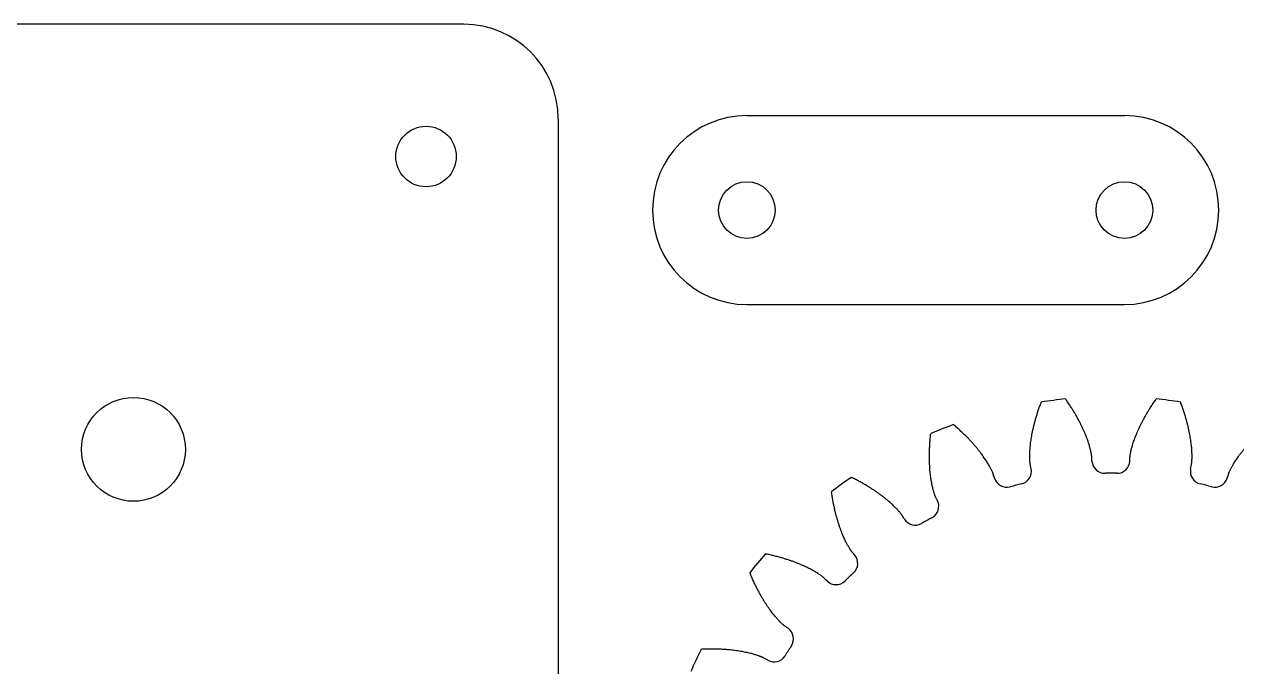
# Model space of a CAD drawing. Extents: x 0.1 to 34, y 0 to 22.
# Drawn here: x 5.2 to 7.729, y 17.255 to 18.594 of the extents above; entities that cross this region are included whole.
import ezdxf

# ---------------------------------------------------------------- set-up
doc = ezdxf.new("R2010")
doc.units = 0
doc.header["$LTSCALE"] = 0.5
doc.header["$MEASUREMENT"] = 0
doc.layers.add('VISIBLE', color=7, linetype='CONTINUOUS')

msp = doc.modelspace()

# ---------------------------------------------------------------- linework, layer by layer
at = {"layer": 'VISIBLE'}
for p, q in [((6.117017672310364, 18.59398262138265), (2.967411373097765, 18.59398262138265)), ((6.313868066011151, 18.39713222768186), (6.313868066011151, 17.01917947177635)), ((6.707568853412726, 18.40368325859824), (7.494970428215876, 18.40368325859824)), ((6.707568853412726, 18.00998247119666), (7.494970428215876, 18.00998247119666))]:
    msp.add_line(p, q, dxfattribs=at)
for centre, radius in [((6.038277514830049, 18.31839207020155), 0.0629921259842519), ((6.707568853412726, 18.20683286489745), 0.0590551181102362), ((7.494970428215876, 18.20683286489745), 0.0590551181102362), ((5.428041294357607, 17.70815584972911), 0.108267716535433)]:
    msp.add_circle(centre, radius, dxfattribs=at)
for centre, radius, start, end in [((6.117017672310364, 18.39713222768186), 0.1968503937007872, 0, 90), ((6.707568853412726, 18.20683286489745), 0.1968503937007874, 90, 270), ((7.494970428215876, 18.20683286489745), 0.1968503937007874, 270, 90), ((7.466785317873226, 16.8611246532231), 0.9566929133858267, 95.67291435963035, 98.7270856403697), ((7.466785317873226, 16.8611246532231), 0.9566929133858267, 81.2729143596303, 84.32708564036972), ((7.466785317873226, 16.8611246532231), 0.9566929133858267, 110.0729143596303, 113.1270856403697), ((7.454157960835424, 17.68511948084085), 0.0268474817862995, 182.7539493600632, 270.8779638084667), ((7.479412674911029, 17.68511948084085), 0.0268474817862995, 269.1220361915314, 357.2460506399368), ((7.274096782564918, 17.66237246410767), 0.0268474817862995, 283.5220361915322, 11.64605063993262), ((7.466785317873226, 16.86112465322313), 0.7972440944881668, 89.12203619153212, 90.87796380846788), ((7.659473853181535, 17.66237246410767), 0.0268474817862995, 168.3539493600674, 256.4779638084678), ((7.466785317873226, 16.8611246532231), 0.9566929133858267, 124.4729143596303, 127.5270856403697), ((7.249635491772168, 17.65609187211383), 0.0268474817862995, 197.1539493600652, 285.2779638084664), ((7.466785317873221, 16.86112465322312), 0.7972440944881668, 103.5220361915321, 105.2779638084679), ((7.466785317873232, 16.86112465322312), 0.7972440944881668, 74.72203619153228, 76.47796380846798), ((7.683935143974284, 17.65609187211383), 0.0268474817862995, 254.7220361915319, 342.8460506399348), ((7.08088821955109, 17.58928010063329), 0.0268474817862995, 297.9220361915307, 26.04605063994135), ((7.058757344904039, 17.57711354933897), 0.0268474817862995, 211.553949360065, 299.677963808473), ((7.466785317873216, 16.86112465322312), 0.7972440944881668, 117.9220361915322, 119.6779638084678), ((7.466785317873226, 16.8611246532231), 0.9566929133858267, 138.8729143596302, 141.9270856403697), ((6.911926990455092, 17.47043505242971), 0.0268474817862995, 312.3220361915264, 40.44605063993384), ((6.893517096199478, 17.4531470109982), 0.0268474817862995, 225.9539493600634, 314.0779638084695), ((7.466785317873211, 16.86112465322312), 0.7972440944881668, 132.3220361915323, 134.077963808468), ((6.77782955069696, 17.31330479095709), 0.0268474817862995, 326.7220361915313, 54.84605063993795), ((7.466785317873226, 16.8611246532231), 0.9566929133858267, 153.2729143596303, 156.3270856403697), ((6.764297398195717, 17.29198153061249), 0.0268474817862995, 240.3539493600599, 328.4779638084712), ((7.466785317873208, 16.86112465322311), 0.7972440944881668, 146.7220361915323, 148.4779638084678)]:
    msp.add_arc(centre, radius, start, end, dxfattribs=at)
for points, knots in [([(7.300391563829441, 17.66779203572511), (7.299445389520719, 17.67238270233902), (7.298592514965666, 17.67655111533203), (7.298531436898233, 17.67697238628334), (7.298382336833081, 17.67790539127608), (7.298235102331788, 17.67902116435151), (7.298063077737634, 17.68052234852551), (7.297893072274811, 17.68234169086537), (7.297734122160671, 17.68450135104445), (7.297600903840972, 17.68699472625504), (7.297506371206627, 17.6898235391444), (7.29746399254191, 17.69298649810377), (7.297487067481724, 17.69648268904183), (7.29758891513859, 17.70031057271994), (7.297782805564809, 17.7044682773136), (7.298081965938325, 17.70895351439474), (7.298499565156368, 17.71376360424992), (7.299048704639677, 17.7188954702718), (7.299742407413109, 17.72434564257263), (7.300593607670904, 17.73011025933118), (7.301615140463078, 17.73618506920539), (7.302819730631069, 17.74256543351889), (7.304219985068238, 17.74924632990826), (7.305828372354763, 17.75622235180116), (7.307657251567939, 17.76348772523459), (7.309718711551273, 17.77103625998505), (7.312025141425611, 17.77886155522497), (7.314586985763185, 17.78695622632048), (7.317421327502188, 17.79531489736704), (7.319806889807527, 17.80194417431859), (7.321264206336004, 17.80578908449347), (7.321628122131811, 17.80674123463819)], [0.0536911672303417, 0.0536911672303417, 0.0536911672303417, 0.0536911672303417, 0.0905435754010975, 0.1013092728352796, 0.115207725714169, 0.1316525960378305, 0.1502993258569811, 0.170914061082359, 0.1933246408430584, 0.2173974649983035, 0.2430249432379983, 0.2701180128204043, 0.2986013623095595, 0.3284102196682816, 0.3594881017725389, 0.3917851842297868, 0.4252570875892032, 0.4598639524258898, 0.4955697204921996, 0.5323415664158622, 0.5701494416815013, 0.608965703886983, 0.6487648118058339, 0.6895230719587512, 0.731218426019739, 0.7738302709676904, 0.8173393057706125, 0.8617273997723854, 0.9069774789850393, 0.953073427271242, 0.9682173229019486, 0.9682173229019486, 0.9682173229019486, 0.9682173229019486]), ([(7.427341485823023, 17.68382954046434), (7.427116281963718, 17.68851128682701), (7.426905719739412, 17.69276084273752), (7.426860113101693, 17.69318406818493), (7.426772500007753, 17.69412484078853), (7.426637627386213, 17.69524217553255), (7.426430918188565, 17.69673897802215), (7.426143130575939, 17.69854344101623), (7.425760001333707, 17.70067478078539), (7.42526895715514, 17.70312295207764), (7.424657022714679, 17.70588640191843), (7.423911474069001, 17.70896052985116), (7.423019656740959, 17.71234114301768), (7.42196905285553, 17.71602343820876), (7.420747274767328, 17.72000230227891), (7.419342079963446, 17.72427222922984), (7.417741379689412, 17.72882734856466), (7.415933249250843, 17.73366142214248), (7.413905937691146, 17.73876785039387), (7.411647877563466, 17.74413967622049), (7.409147694320258, 17.74976958989689), (7.406394216486285, 17.75564993393986), (7.403376482247917, 17.76177270856586), (7.400083759308211, 17.76812957625018), (7.396505512799219, 17.77471187085196), (7.392631573116669, 17.78151059025179), (7.388451532187813, 17.78851645366684), (7.383957110059629, 17.79571971100558), (7.379133097418929, 17.80311090690343), (7.375173847803088, 17.80893864770862), (7.372806125275621, 17.81230034307703), (7.372216852451681, 17.81313207749587)], [0.0536911672303406, 0.0536911672303406, 0.0536911672303406, 0.0536911672303406, 0.0905435754010975, 0.1013092728352796, 0.115207725714169, 0.1316525960378305, 0.1502993258569811, 0.170914061082359, 0.1933246408430584, 0.2173974649983035, 0.2430249432379983, 0.2701180128204043, 0.2986013623095595, 0.3284102196682816, 0.3594881017725389, 0.3917851842297868, 0.4252570875892032, 0.4598639524258898, 0.4955697204921996, 0.5323415664158622, 0.5701494416815013, 0.608965703886983, 0.6487648118058339, 0.6895230719587512, 0.731218426019739, 0.7738302709676904, 0.8173393057706125, 0.8617273997723854, 0.9069774789850393, 0.953073427271242, 0.9682173229019486, 0.9682173229019486, 0.9682173229019486, 0.9682173229019486]), ([(7.50622914992343, 17.68382954046434), (7.506454353782735, 17.68851128682701), (7.506664916007042, 17.69276084273752), (7.506710522644759, 17.69318406818493), (7.506798135738699, 17.69412484078853), (7.506933008360241, 17.69524217553255), (7.507139717557888, 17.69673897802215), (7.507427505170513, 17.69854344101623), (7.507810634412746, 17.70067478078539), (7.508301678591312, 17.70312295207764), (7.508913613031774, 17.70588640191843), (7.509659161677451, 17.70896052985116), (7.510550979005493, 17.71234114301768), (7.511601582890922, 17.71602343820876), (7.512823360979126, 17.72000230227891), (7.514228555783007, 17.72427222922984), (7.515829256057041, 17.72882734856466), (7.51763738649561, 17.73366142214248), (7.519664698055307, 17.73876785039387), (7.521922758182988, 17.74413967622049), (7.524422941426194, 17.74976958989689), (7.527176419260168, 17.75564993393986), (7.530194153498536, 17.76177270856586), (7.533486876438241, 17.76812957625018), (7.537065122947233, 17.77471187085196), (7.540939062629783, 17.78151059025179), (7.54511910355864, 17.78851645366684), (7.549613525686824, 17.79571971100558), (7.554437538327523, 17.80311090690343), (7.558396787943364, 17.80893864770862), (7.560764510470832, 17.81230034307703), (7.561353783294772, 17.81313207749587)], [0.0536911672303403, 0.0536911672303403, 0.0536911672303403, 0.0536911672303403, 0.0905435754010975, 0.1013092728352796, 0.115207725714169, 0.1316525960378305, 0.1502993258569811, 0.170914061082359, 0.1933246408430584, 0.2173974649983035, 0.2430249432379983, 0.2701180128204043, 0.2986013623095595, 0.3284102196682816, 0.3594881017725389, 0.3917851842297868, 0.4252570875892032, 0.4598639524258898, 0.4955697204921996, 0.5323415664158622, 0.5701494416815013, 0.608965703886983, 0.6487648118058339, 0.6895230719587512, 0.731218426019739, 0.7738302709676904, 0.8173393057706125, 0.8617273997723854, 0.9069774789850393, 0.953073427271242, 0.9682173229019486, 0.9682173229019486, 0.9682173229019486, 0.9682173229019486]), ([(7.633179071917012, 17.66779203572511), (7.634125246225733, 17.67238270233902), (7.634978120780787, 17.67655111533203), (7.63503919884822, 17.67697238628334), (7.635188298913372, 17.67790539127608), (7.635335533414665, 17.67902116435151), (7.635507558008818, 17.68052234852551), (7.635677563471641, 17.68234169086537), (7.635836513585781, 17.68450135104445), (7.63596973190548, 17.68699472625504), (7.636064264539826, 17.6898235391444), (7.636106643204542, 17.69298649810377), (7.636083568264729, 17.69648268904183), (7.635981720607862, 17.70031057271994), (7.635787830181643, 17.7044682773136), (7.635488669808128, 17.70895351439474), (7.635071070590084, 17.71376360424992), (7.634521931106774, 17.7188954702718), (7.633828228333344, 17.72434564257263), (7.632977028075549, 17.73011025933118), (7.631955495283375, 17.73618506920539), (7.630750905115383, 17.74256543351889), (7.629350650678214, 17.74924632990826), (7.627742263391689, 17.75622235180116), (7.625913384178514, 17.76348772523459), (7.623851924195179, 17.77103625998505), (7.621545494320841, 17.77886155522497), (7.618983649983267, 17.78695622632048), (7.616149308244266, 17.79531489736704), (7.613763745938925, 17.80194417431859), (7.612306429410449, 17.80578908449347), (7.611942513614641, 17.80674123463819)], [0.0536911672303417, 0.0536911672303417, 0.0536911672303417, 0.0536911672303417, 0.0905435754010975, 0.1013092728352796, 0.115207725714169, 0.1316525960378305, 0.1502993258569811, 0.170914061082359, 0.1933246408430584, 0.2173974649983035, 0.2430249432379983, 0.2701180128204043, 0.2986013623095595, 0.3284102196682816, 0.3594881017725389, 0.3917851842297868, 0.4252570875892032, 0.4598639524258898, 0.4955697204921996, 0.5323415664158622, 0.5701494416815013, 0.608965703886983, 0.6487648118058339, 0.6895230719587512, 0.731218426019739, 0.7738302709676904, 0.8173393057706125, 0.8617273997723854, 0.9069774789850393, 0.953073427271242, 0.9682173229019486, 0.9682173229019486, 0.9682173229019486, 0.9682173229019486]), ([(7.223982300761015, 17.64817347144128), (7.222599869120405, 17.65265212621048), (7.221339100515685, 17.65671580981187), (7.221189674805593, 17.65711439694401), (7.220870853605472, 17.65800382495586), (7.220462348403936, 17.65905251511722), (7.219889893713598, 17.66045088631714), (7.219162395779634, 17.66212708891918), (7.21826126060037, 17.66409618836222), (7.217176808035211, 17.66634532813008), (7.215896856611375, 17.66886977720554), (7.214410226218647, 17.67166191534778), (7.212705702664973, 17.67471453438448), (7.210772355856953, 17.67801986893914), (7.208599458917433, 17.68156988582301), (7.20617652324066, 17.68535620742971), (7.203493299795817, 17.68937014134382), (7.200539789887281, 17.69360267985619), (7.197306252982544, 17.69804450839097), (7.193783215207364, 17.70268601171279), (7.189961477221327, 17.70751728100971), (7.185832122860262, 17.71252812113953), (7.181386524161341, 17.71770805755443), (7.176616359460545, 17.72304634565465), (7.171513580043766, 17.72853197164695), (7.16607057453961, 17.73415368715233), (7.160279569900911, 17.73989991457837), (7.154134971053758, 17.74575915101002), (7.147624397967054, 17.75171845573799), (7.142340235255177, 17.75637848200909), (7.139210879442994, 17.75904573488759), (7.138433275769643, 17.75970479264811)], [0.0536911672303417, 0.0536911672303417, 0.0536911672303417, 0.0536911672303417, 0.0905435754010975, 0.1013092728352796, 0.115207725714169, 0.1316525960378305, 0.1502993258569811, 0.170914061082359, 0.1933246408430584, 0.2173974649983035, 0.2430249432379983, 0.2701180128204043, 0.2986013623095595, 0.3284102196682816, 0.3594881017725389, 0.3917851842297868, 0.4252570875892032, 0.4598639524258898, 0.4955697204921996, 0.5323415664158622, 0.5701494416815013, 0.608965703886983, 0.6487648118058339, 0.6895230719587512, 0.731218426019739, 0.7738302709676904, 0.8173393057706125, 0.8617273997723854, 0.9069774789850393, 0.953073427271242, 0.9682173229019486, 0.9682173229019486, 0.9682173229019486, 0.9682173229019486]), ([(7.709588334985438, 17.64817347144128), (7.710970766626047, 17.65265212621048), (7.712231535230766, 17.65671580981187), (7.712380960940858, 17.65711439694401), (7.71269978214098, 17.65800382495586), (7.713108287342516, 17.65905251511722), (7.713680742032854, 17.66045088631714), (7.714408239966819, 17.66212708891918), (7.715309375146083, 17.66409618836222), (7.716393827711241, 17.66634532813008), (7.717673779135079, 17.66886977720554), (7.719160409527805, 17.67166191534778), (7.720864933081479, 17.67471453438448), (7.722798279889499, 17.67801986893914), (7.724971176829019, 17.68156988582301), (7.727394112505793, 17.68535620742971), (7.730077335950636, 17.68937014134382), (7.733030845859172, 17.69360267985619), (7.736264382763909, 17.69804450839097), (7.739787420539089, 17.70268601171279), (7.743609158525126, 17.70751728100971), (7.74773851288619, 17.71252812113953), (7.752184111585112, 17.71770805755443), (7.756954276285907, 17.72304634565465), (7.762057055702687, 17.72853197164695), (7.767500061206842, 17.73415368715233), (7.773291065845542, 17.73989991457837), (7.779435664692694, 17.74575915101002), (7.7859462377794, 17.75171845573799), (7.791230400491274, 17.75637848200909), (7.794359756303458, 17.75904573488759), (7.795137359976811, 17.75970479264811)], [0.0536911672303416, 0.0536911672303416, 0.0536911672303416, 0.0536911672303416, 0.0905435754010975, 0.1013092728352796, 0.115207725714169, 0.1316525960378305, 0.1502993258569811, 0.170914061082359, 0.1933246408430584, 0.2173974649983035, 0.2430249432379983, 0.2701180128204043, 0.2986013623095595, 0.3284102196682816, 0.3594881017725389, 0.3917851842297868, 0.4252570875892032, 0.4598639524258898, 0.4955697204921996, 0.5323415664158622, 0.5701494416815013, 0.608965703886983, 0.6487648118058339, 0.6895230719587512, 0.731218426019739, 0.7738302709676904, 0.8173393057706125, 0.8617273997723854, 0.9069774789850393, 0.953073427271242, 0.9682173229019486, 0.9682173229019486, 0.9682173229019486, 0.9682173229019486]), ([(7.105009109255444, 17.60106865262817), (7.102951008390297, 17.60527979102669), (7.101088286300831, 17.60910514438348), (7.100924361287854, 17.60949799083549), (7.100547916569054, 17.61036460408233), (7.100127826230135, 17.61140870736332), (7.099587876782092, 17.6128199482991), (7.098970760312286, 17.61453985401446), (7.098279718262024, 17.61659213521171), (7.097530608041028, 17.61897404640617), (7.096735548164958, 17.62169047762662), (7.09590790499721, 17.62474352726866), (7.095060787665463, 17.62813561744354), (7.094207479630915, 17.63186856959921), (7.093361299546594, 17.6359438708458), (7.09253562814324, 17.6403625941158), (7.091743887010602, 17.64512541885545), (7.090999531085321, 17.65023262330555), (7.090316037175969, 17.65568408528584), (7.089706893521186, 17.66147928090459), (7.089185589200062, 17.66761728433063), (7.088765602871643, 17.67409676715952), (7.088460394371549, 17.68091600002148), (7.088283385116447, 17.68807284701141), (7.088247981826695, 17.69556478914351), (7.088367432998542, 17.70338883704465), (7.088655330346901, 17.7115418720301), (7.089123626792332, 17.72001933892733), (7.089790205514193, 17.7288202790797), (7.090452186855904, 17.73583455032597), (7.090907528828271, 17.73992108546044), (7.091023221428106, 17.74093382423568)], [0.053691167230341, 0.053691167230341, 0.053691167230341, 0.053691167230341, 0.0905435754010975, 0.1013092728352796, 0.115207725714169, 0.1316525960378305, 0.1502993258569811, 0.170914061082359, 0.1933246408430584, 0.2173974649983035, 0.2430249432379983, 0.2701180128204043, 0.2986013623095595, 0.3284102196682816, 0.3594881017725389, 0.3917851842297868, 0.4252570875892032, 0.4598639524258898, 0.4955697204921996, 0.5323415664158622, 0.5701494416815013, 0.608965703886983, 0.6487648118058339, 0.6895230719587512, 0.731218426019739, 0.7738302709676904, 0.8173393057706125, 0.8617273997723854, 0.9069774789850393, 0.953073427271242, 0.9682173229019486, 0.9682173229019486, 0.9682173229019486, 0.9682173229019486]), ([(7.0358793222312, 17.5630642306065), (7.033426526073493, 17.56705838343173), (7.031194769816576, 17.57068085853815), (7.030950914001026, 17.5710297626596), (7.030420917403268, 17.57181196004663), (7.029764447505928, 17.57272611256569), (7.028862216756433, 17.57393818767059), (7.027740719871873, 17.57538080790646), (7.026378200393034, 17.57706394126351), (7.02476847958429, 17.57897272778363), (7.022900935232369, 17.58109955567408), (7.02076663354761, 17.58343426371757), (7.01835650525198, 17.58596708134362), (7.01566189481167, 17.58868776893563), (7.0126744101269, 17.59158587801636), (7.009385975536738, 17.59465068576716), (7.005788825718332, 17.59787122403051), (7.001875516229632, 17.60123628151653), (6.997638928995698, 17.60473441391196), (6.993072278993259, 17.60835395200501), (6.988169120117423, 17.61208301050436), (6.982923351750477, 17.6159094972071), (6.977329221907024, 17.61982112095547), (6.971381342436727, 17.62380540519739), (6.965074656509628, 17.6278496805244), (6.958404589237665, 17.63194115907491), (6.951366491008398, 17.63606669390961), (6.943957803186096, 17.6402137520604), (6.936169752904638, 17.64436672058564), (6.929892700473705, 17.64756622573367), (6.926198340311451, 17.64937144281442), (6.925281265487311, 17.64981641289369)], [0.0536911672303414, 0.0536911672303414, 0.0536911672303414, 0.0536911672303414, 0.0905435754010975, 0.1013092728352796, 0.115207725714169, 0.1316525960378305, 0.1502993258569811, 0.170914061082359, 0.1933246408430584, 0.2173974649983035, 0.2430249432379983, 0.2701180128204043, 0.2986013623095595, 0.3284102196682816, 0.3594881017725389, 0.3917851842297868, 0.4252570875892032, 0.4598639524258898, 0.4955697204921996, 0.5323415664158622, 0.5701494416815013, 0.608965703886983, 0.6487648118058339, 0.6895230719587512, 0.731218426019739, 0.7738302709676904, 0.8173393057706125, 0.8617273997723854, 0.9069774789850393, 0.953073427271242, 0.9682173229019486, 0.9682173229019486, 0.9682173229019486, 0.9682173229019486]), ([(6.932358384388725, 17.48785186672494), (6.929317675013677, 17.491418875595), (6.926562147069292, 17.4946608082955), (6.92630567512221, 17.49500054626085), (6.925725539155912, 17.49574631526432), (6.925058988800345, 17.49665314390177), (6.924185041508029, 17.49788576814116), (6.923159589728634, 17.49939816923053), (6.921979876455741, 17.50121411907059), (6.920661943683669, 17.50333490200851), (6.919216313101913, 17.50576826819614), (6.917655409295222, 17.50851957418351), (6.915991327189348, 17.51159442609428), (6.914236479945445, 17.51499789161473), (6.912403397957311, 17.51873472334901), (6.910504774747969, 17.52280928817388), (6.908553441271833, 17.52722558200318), (6.906562360558295, 17.53198722044291), (6.904544616402203, 17.53709743669736), (6.902513403570945, 17.54255907772236), (6.90048201760424, 17.54837460137097), (6.898463844065028, 17.55454607297923), (6.896472350000211, 17.56107516483369), (6.894521066345974, 17.56796314590323), (6.892623605072193, 17.5752109104564), (6.890793541876115, 17.58281885780375), (6.889044817049287, 17.59078734736184), (6.887390140814631, 17.59911493963769), (6.885847072926754, 17.6078051534585), (6.884743878582539, 17.6147636865404), (6.884168635188042, 17.61883507460274), (6.884028835200369, 17.61984476790665)], [0.0536911672303413, 0.0536911672303413, 0.0536911672303413, 0.0536911672303413, 0.0905435754010975, 0.1013092728352796, 0.115207725714169, 0.1316525960378305, 0.1502993258569811, 0.170914061082359, 0.1933246408430584, 0.2173974649983035, 0.2430249432379983, 0.2701180128204043, 0.2986013623095595, 0.3284102196682816, 0.3594881017725389, 0.3917851842297868, 0.4252570875892032, 0.4598639524258898, 0.4955697204921996, 0.5323415664158622, 0.5701494416815013, 0.608965703886983, 0.6487648118058339, 0.6895230719587512, 0.731218426019739, 0.7738302709676904, 0.8173393057706125, 0.8617273997723854, 0.9069774789850393, 0.953073427271242, 0.9682173229019486, 0.9682173229019486, 0.9682173229019486, 0.9682173229019486]), ([(6.87485175216897, 17.43384954457153), (6.871482709697507, 17.43710822814133), (6.868420195241843, 17.4400618813193), (6.868097231678563, 17.44033917950093), (6.867389361318598, 17.44096499792459), (6.866526175143429, 17.44168717323656), (6.865350858810943, 17.44263679310991), (6.863905830749619, 17.44375518584459), (6.862167539081057, 17.44504659565672), (6.860133694707278, 17.446495092852), (6.857795902107252, 17.44809066313915), (6.85514803515473, 17.44982124279107), (6.85218373934179, 17.45167511275998), (6.848897177553237, 17.45364020258193), (6.845282819773161, 17.45570430500748), (6.841335510708929, 17.45785502575983), (6.837050456669441, 17.46007981010903), (6.832423235227899, 17.46236594763104), (6.827449798021751, 17.46470058336347), (6.822126475206671, 17.46707072733763), (6.816449978945762, 17.46946326457939), (6.810417407492015, 17.47186496562267), (6.804026246255867, 17.47426249499846), (6.797274379157958, 17.47664242815), (6.790160058991705, 17.47899123611911), (6.782682034809424, 17.48129539507), (6.77483907258565, 17.48354101478706), (6.766631810891323, 17.48571531974157), (6.758055635256739, 17.48780100577808), (6.751180103396368, 17.48933895312763), (6.747152869119945, 17.49016870598233), (6.746153946328983, 17.49037162927378)], [0.053691167230341, 0.053691167230341, 0.053691167230341, 0.053691167230341, 0.0905435754010975, 0.1013092728352796, 0.115207725714169, 0.1316525960378305, 0.1502993258569811, 0.170914061082359, 0.1933246408430584, 0.2173974649983035, 0.2430249432379983, 0.2701180128204043, 0.2986013623095595, 0.3284102196682816, 0.3594881017725389, 0.3917851842297868, 0.4252570875892032, 0.4598639524258898, 0.4955697204921996, 0.5323415664158622, 0.5701494416815013, 0.608965703886983, 0.6487648118058339, 0.6895230719587512, 0.731218426019739, 0.7738302709676904, 0.8173393057706125, 0.8617273997723854, 0.9069774789850393, 0.953073427271242, 0.9682173229019486, 0.9682173229019486, 0.9682173229019486, 0.9682173229019486]), ([(6.793287669237611, 17.33525550505593), (6.789455410305644, 17.33795425611169), (6.785980216461208, 17.34040906560134), (6.785647312655693, 17.34067434809419), (6.784899937518251, 17.34125241344503), (6.784028808956276, 17.34196498806059), (6.782875777142216, 17.34294154528934), (6.78150642295988, 17.34415141203008), (6.779912164187975, 17.34561692770589), (6.778108219427913, 17.34734332579559), (6.776102852426581, 17.34934072960352), (6.773906765307722, 17.35161741726244), (6.771530278826499, 17.35418182665504), (6.768984155879452, 17.35704195328455), (6.766279351270426, 17.36020551662555), (6.763427073733986, 17.36367990311215), (6.760438757373159, 17.3674721740478), (6.757326058795281, 17.37158905522192), (6.754100846678518, 17.3760369320692), (6.750775193243251, 17.38082184350833), (6.74736136508217, 17.38594947664068), (6.743871813597956, 17.39142516077007), (6.74031916686471, 17.3972538647635), (6.736716215139653, 17.40344018272982), (6.733075920352049, 17.40998836600177), (6.729411332389158, 17.41690217748344), (6.725735864199371, 17.42418543210916), (6.722062184677927, 17.4318398965142), (6.718406426810715, 17.43987334590873), (6.715607374538485, 17.44633891060103), (6.714037690435197, 17.45013933130576), (6.713651182007389, 17.45108253639467)], [0.0536911672303417, 0.0536911672303417, 0.0536911672303417, 0.0536911672303417, 0.0905435754010975, 0.1013092728352796, 0.115207725714169, 0.1316525960378305, 0.1502993258569811, 0.170914061082359, 0.1933246408430584, 0.2173974649983035, 0.2430249432379983, 0.2701180128204043, 0.2986013623095595, 0.3284102196682816, 0.3594881017725389, 0.3917851842297868, 0.4252570875892032, 0.4598639524258898, 0.4955697204921996, 0.5323415664158622, 0.5701494416815013, 0.608965703886983, 0.6487648118058339, 0.6895230719587512, 0.731218426019739, 0.7738302709676904, 0.8173393057706125, 0.8617273997723854, 0.9069774789850393, 0.953073427271242, 0.9682173229019486, 0.9682173229019486, 0.9682173229019486, 0.9682173229019486]), ([(6.751017545019311, 17.26864844727833), (6.746943945563046, 17.2709669065194), (6.743243101955022, 17.27306614887698), (6.742861323632471, 17.27325441745421), (6.74202005760838, 17.27368453444134), (6.741004392317345, 17.2741693556154), (6.739629839849549, 17.27479685214808), (6.737952077038996, 17.27552074465291), (6.735947236439236, 17.27633928689214), (6.733617062422385, 17.2772364803566), (6.730955913681114, 17.27820053749122), (6.727960856679627, 17.27921825006741), (6.724628650957221, 17.28027668691097), (6.720956644584731, 17.28136270514227), (6.716942517101349, 17.28246310576599), (6.712584357508739, 17.28356460182522), (6.707880644952796, 17.28465384087742), (6.702830256899313, 17.28571741200708), (6.697432469071637, 17.28674185732726), (6.6916869573942, 17.28771368231987), (6.685593798884984, 17.28861936638999), (6.679153472995123, 17.28944537406443), (6.67236686053179, 17.29017816347946), (6.665235250447661, 17.29080420558792), (6.657760314942942, 17.29130996195613), (6.649944205611964, 17.29168202252642), (6.641789181554598, 17.29190662658019), (6.633299038424699, 17.29197155876159), (6.624473610093077, 17.29185891098508), (6.617431613756493, 17.29163866564801), (6.61332455130662, 17.29144081785318), (6.612306546541572, 17.29138894394011)], [0.0536911672303417, 0.0536911672303417, 0.0536911672303417, 0.0536911672303417, 0.0905435754010975, 0.1013092728352796, 0.115207725714169, 0.1316525960378305, 0.1502993258569811, 0.170914061082359, 0.1933246408430584, 0.2173974649983035, 0.2430249432379983, 0.2701180128204043, 0.2986013623095595, 0.3284102196682816, 0.3594881017725389, 0.3917851842297868, 0.4252570875892032, 0.4598639524258898, 0.4955697204921996, 0.5323415664158622, 0.5701494416815013, 0.608965703886983, 0.6487648118058339, 0.6895230719587512, 0.731218426019739, 0.7738302709676904, 0.8173393057706125, 0.8617273997723854, 0.9069774789850393, 0.953073427271242, 0.9682173229019486, 0.9682173229019486, 0.9682173229019486, 0.9682173229019486])]:
    msp.add_open_spline(points, degree=3, knots=knots, dxfattribs=at)

doc.saveas('drawing.dxf')
